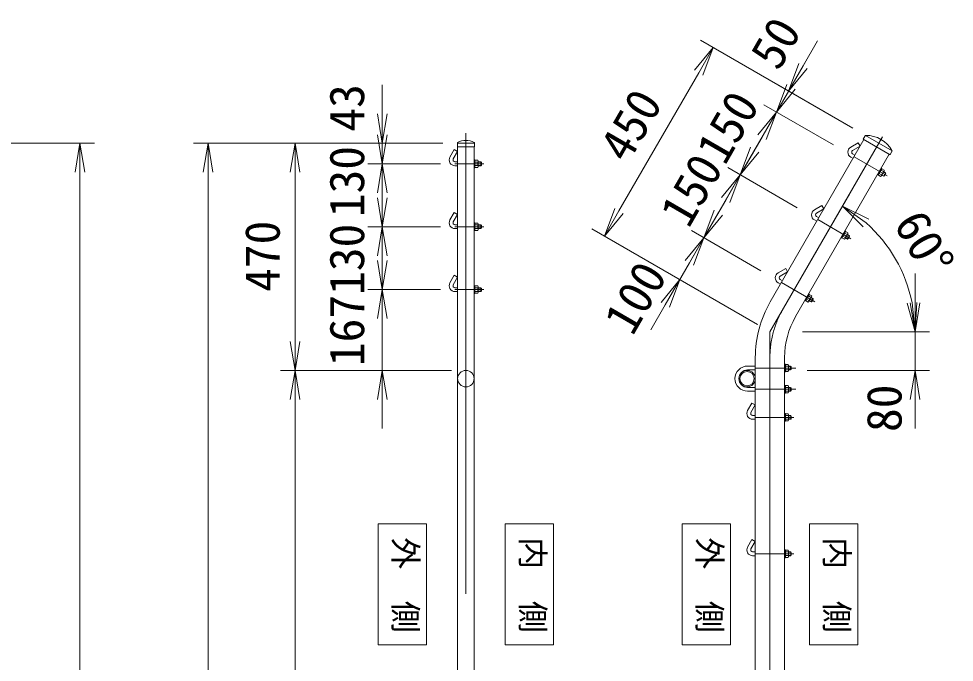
# Model space of a CAD drawing. Units: millimetres, scale not verified. Extents: x -6300 to 6300, y -4455 to 4455.
# Drawn here: x -2324 to -389, y 348 to 1678 of the extents above; entities that cross this region are included whole.
import ezdxf
from ezdxf.enums import TextEntityAlignment as Align

# ---------------------------------------------------------------- set-up
doc = ezdxf.new("R2010")
doc.units = ezdxf.units.MM
doc.header["$LTSCALE"] = 30
doc.linetypes.add('USER1', pattern=[50.8, 31.75, -6.35, 6.35, -6.35])
for name, color, linetype, lineweight in [('0-1_D-STR1', 1, 'Continuous', 18), ('0-2_D-STR3', 3, 'Continuous', 13), ('0-3_D-BMK', 2, 'USER1', 13), ('0-6_D-STR-TXT', 7, 'Continuous', 9), ('0-7_D-STR-DIM', 7, 'Continuous', 9), ('0-8_0', 7, 'Continuous', 9)]:
    doc.layers.add(name, color=color, linetype=linetype, lineweight=lineweight)
doc.styles.add('ＭＳ ゴシック', font='')
doc.styles.get('ＭＳ ゴシック').set_extended_font_data('MS Gothic')

# ---------------------------------------------------------------- blocks, each defined once
blk = doc.blocks.new('_Open')
at = {"layer": '0-8_0'}
blk.add_line((-30, 5), (0, 0), dxfattribs=at)
blk.add_lwpolyline([(-30, -5), (0, 0), (-30, 0)], dxfattribs=at)

msp = doc.modelspace()

# ---------------------------------------------------------------- linework, layer by layer
at = {"layer": '0-1_D-STR1'}
for p, q in [((-573.89, 1435.9), (-577.92, 1428.92)), ((-518.11, 1404.78), (-573.13, 1436.55)), ((-1416.79, 1421.28), (-1416.79, 1412.95)), ((-1416.79, 1420.95), (-1381.79, 1420.95)), ((-1416.79, 1412.95), (-1381.79, 1412.95)), ((-1416.29, -1002.05), (-1416.29, 1412.95)), ((-1382.29, -1002.05), (-1382.29, 1412.95)), ((-1381.79, 1421.28), (-1381.79, 1412.95)), ((-576.32, 1427.99), (-770.03, 1092.49)), ((-522.32, 1396.82), (-577.92, 1428.92)), ((-717.63, 1062.24), (-523.93, 1397.74)), ((-518.3, 1403.8), (-522.32, 1396.82))]:
    msp.add_line(p, q, dxfattribs=at)
msp.add_lwpolyline([(-800.87, 977.36), (-800.87, -1399.05), (-740.37, -1399.05), (-740.37, 977.36)], dxfattribs=at)
for centre, radius in [((-1399.29, 933.95), 17), ((-817.87, 933.95), 17), ((-817.87, 933.95), 14.7)]:
    msp.add_circle(centre, radius, dxfattribs=at)
for centre, radius, start, end in [((-572.6, 1435.15), 1.5, 90.85073, 150), ((-571.71, 1375.48), 61.17, 29.14927, 90.85073), ((-1415.79, 1421.28), 1, 122.29827, 180), ((-1399.29, 1390.73), 35.72, 61.52136, 118.47864), ((-1382.79, 1421.28), 1, 0, 57.70173), ((-519.59, 1404.55), 1.5, 330, 29.14927), ((-570.62, 977.36), 230.25, 150, 180), ((-570.62, 977.36), 169.75, 150, 180)]:
    msp.add_arc(centre, radius, start, end, dxfattribs=at)
at = {"layer": '0-2_D-STR3'}
for p, q in [((-588.03, 1421.58), (-603.61, 1412.58)), ((-584.03, 1414.65), (-599.61, 1405.65)), ((-584.03, 1414.65), (-588.03, 1421.58)), ((-1423.22, 1407.54), (-1432.22, 1391.95)), ((-1416.29, 1403.54), (-1425.29, 1387.95)), ((-1416.29, 1403.54), (-1423.22, 1407.54)), ((-599.61, 1398.72), (-594.82, 1395.95)), ((-1421.83, 1381.95), (-1416.29, 1381.95)), ((-1421.83, 1373.95), (-1416.29, 1373.95)), ((-1382.29, 1385.95), (-1380.69, 1385.95)), ((-1380.69, 1385.95), (-1380.69, 1369.95)), ((-1380.69, 1385.45), (-1380.69, 1370.45)), ((-1380.69, 1385.45), (-1374.89, 1385.45)), ((-1380.69, 1385.45), (-1380.69, 1370.45)), ((-1374.89, 1381.7), (-1380.69, 1381.7)), ((-1374.89, 1374.2), (-1380.69, 1374.2)), ((-1374.19, 1383.87), (-1374.19, 1372.31)), ((-1374.19, 1381.95), (-1368.03, 1381.95)), ((-1374.19, 1381.25), (-1367.33, 1381.25)), ((-1374.19, 1374.65), (-1367.33, 1374.65)), ((-1374.19, 1373.95), (-1368.03, 1373.95)), ((-1368.03, 1381.95), (-1368.03, 1373.95)), ((-1366.83, 1380.75), (-1368.03, 1381.95)), ((-1368.03, 1373.95), (-1366.83, 1375.15)), ((-1366.83, 1380.75), (-1366.83, 1375.15)), ((-1366.83, 1380.75), (-1366.83, 1375.15)), ((-603.61, 1391.79), (-598.82, 1389.02)), ((-1380.69, 1370.45), (-1374.89, 1370.45)), ((-539.04, 1368.37), (-547.04, 1354.51)), ((-539.29, 1367.93), (-546.79, 1354.94)), ((-546.79, 1354.94), (-541.77, 1352.04)), ((-539.89, 1355.29), (-544.92, 1358.19)), ((-536.14, 1361.78), (-541.17, 1364.68)), ((-540.43, 1369.17), (-539.04, 1368.37)), ((-534.45, 1363.31), (-540.23, 1353.3)), ((-539.41, 1354.72), (-535.37, 1352.39)), ((-539.29, 1367.93), (-534.27, 1365.03)), ((-539.06, 1355.33), (-534.42, 1352.65)), ((-535.76, 1361.04), (-531.12, 1358.36)), ((-535.41, 1361.65), (-531.37, 1359.32)), ((-531.37, 1359.32), (-535.37, 1352.39)), ((-530.93, 1357.68), (-533.73, 1352.83)), ((-530.93, 1357.68), (-533.73, 1352.83)), ((-530.93, 1357.68), (-531.37, 1359.32)), ((-535.37, 1352.39), (-533.73, 1352.83)), ((-1423.22, 1277.54), (-1432.22, 1261.95)), ((-1416.29, 1273.54), (-1423.22, 1277.54)), ((-663.03, 1291.67), (-678.61, 1282.67)), ((-659.03, 1284.74), (-674.61, 1275.74)), ((-659.03, 1284.74), (-663.03, 1291.67)), ((-1416.29, 1273.54), (-1425.29, 1257.95)), ((-678.61, 1261.89), (-673.82, 1259.12)), ((-674.61, 1268.82), (-669.82, 1266.05)), ((-1421.83, 1251.95), (-1416.29, 1251.95)), ((-1421.83, 1243.95), (-1416.29, 1243.95)), ((-1382.29, 1255.95), (-1380.69, 1255.95)), ((-1380.69, 1255.95), (-1380.69, 1239.95)), ((-1380.69, 1255.45), (-1380.69, 1240.45)), ((-1380.69, 1255.45), (-1374.89, 1255.45)), ((-1380.69, 1255.45), (-1380.69, 1240.45)), ((-1374.89, 1251.7), (-1380.69, 1251.7)), ((-1374.89, 1244.2), (-1380.69, 1244.2)), ((-1380.69, 1240.45), (-1374.89, 1240.45)), ((-1374.19, 1253.87), (-1374.19, 1242.31)), ((-1374.19, 1251.95), (-1368.03, 1251.95)), ((-1374.19, 1251.25), (-1367.33, 1251.25)), ((-1374.19, 1244.65), (-1367.33, 1244.65)), ((-1374.19, 1243.95), (-1368.03, 1243.95)), ((-1368.03, 1251.95), (-1368.03, 1243.95)), ((-1366.83, 1250.75), (-1368.03, 1251.95)), ((-1368.03, 1243.95), (-1366.83, 1245.15)), ((-1366.83, 1250.75), (-1366.83, 1245.15)), ((-1366.83, 1250.75), (-1366.83, 1245.15)), ((-614.04, 1238.46), (-622.04, 1224.6)), ((-614.29, 1238.03), (-621.79, 1225.04)), ((-615.43, 1239.26), (-614.04, 1238.46)), ((-614.29, 1238.03), (-609.27, 1235.13)), ((-621.79, 1225.04), (-616.77, 1222.14)), ((-614.89, 1225.39), (-619.92, 1228.29)), ((-611.14, 1231.88), (-616.17, 1234.78)), ((-609.45, 1233.41), (-615.23, 1223.39)), ((-614.41, 1224.82), (-610.37, 1222.49)), ((-614.06, 1225.43), (-609.42, 1222.74)), ((-610.76, 1231.14), (-606.12, 1228.46)), ((-610.41, 1231.75), (-606.37, 1229.42)), ((-606.37, 1229.42), (-610.37, 1222.49)), ((-610.37, 1222.49), (-608.73, 1222.93)), ((-605.93, 1227.78), (-608.73, 1222.93)), ((-605.93, 1227.78), (-608.73, 1222.93)), ((-605.93, 1227.78), (-606.37, 1229.42)), ((-738.03, 1161.77), (-753.61, 1152.77)), ((-734.03, 1154.84), (-738.03, 1161.77)), ((-1423.22, 1147.54), (-1432.22, 1131.95)), ((-1416.29, 1143.54), (-1425.29, 1127.95)), ((-1416.29, 1143.54), (-1423.22, 1147.54)), ((-734.03, 1154.84), (-749.61, 1145.84)), ((-1421.83, 1121.95), (-1416.29, 1121.95)), ((-1382.29, 1125.95), (-1380.69, 1125.95)), ((-1380.69, 1125.95), (-1380.69, 1109.95)), ((-1380.69, 1125.45), (-1380.69, 1110.45)), ((-1380.69, 1125.45), (-1374.89, 1125.45)), ((-1380.69, 1125.45), (-1380.69, 1110.45)), ((-1374.19, 1123.87), (-1374.19, 1112.31)), ((-1374.19, 1121.95), (-1368.03, 1121.95)), ((-1368.03, 1121.95), (-1368.03, 1113.95)), ((-1366.83, 1120.75), (-1368.03, 1121.95)), ((-753.61, 1131.98), (-748.82, 1129.22)), ((-749.61, 1138.91), (-744.82, 1136.14)), ((-1421.83, 1113.95), (-1416.29, 1113.95)), ((-1374.89, 1121.7), (-1380.69, 1121.7)), ((-1374.89, 1114.2), (-1380.69, 1114.2)), ((-1380.69, 1110.45), (-1374.89, 1110.45)), ((-1374.19, 1121.25), (-1367.33, 1121.25)), ((-1374.19, 1114.65), (-1367.33, 1114.65)), ((-1374.19, 1113.95), (-1368.03, 1113.95)), ((-1368.03, 1113.95), (-1366.83, 1115.15)), ((-1366.83, 1120.75), (-1366.83, 1115.15)), ((-1366.83, 1120.75), (-1366.83, 1115.15)), ((-689.04, 1108.56), (-697.04, 1094.7)), ((-689.29, 1108.12), (-696.79, 1095.13)), ((-686.14, 1101.98), (-691.17, 1104.88)), ((-690.43, 1109.36), (-689.04, 1108.56)), ((-684.45, 1103.51), (-690.23, 1093.49)), ((-689.29, 1108.12), (-684.27, 1105.22)), ((-696.79, 1095.13), (-691.77, 1092.23)), ((-689.89, 1095.48), (-694.92, 1098.38)), ((-689.41, 1094.92), (-685.37, 1092.58)), ((-689.06, 1095.52), (-684.42, 1092.84)), ((-685.76, 1101.24), (-681.12, 1098.56)), ((-685.41, 1101.84), (-681.37, 1099.51)), ((-681.37, 1099.51), (-685.37, 1092.58)), ((-685.37, 1092.58), (-683.73, 1093.02)), ((-680.93, 1097.87), (-683.73, 1093.02)), ((-680.93, 1097.87), (-683.73, 1093.02)), ((-680.93, 1097.87), (-681.37, 1099.51)), ((-816.87, 959.95), (-800.87, 959.95)), ((-816.87, 951.95), (-800.87, 951.95)), ((-740.37, 963.95), (-738.77, 963.95)), ((-738.77, 963.95), (-738.77, 947.95)), ((-738.77, 963.45), (-732.97, 963.45)), ((-738.77, 963.45), (-738.77, 948.45)), ((-732.97, 959.7), (-738.77, 959.7)), ((-732.97, 952.2), (-738.77, 952.2)), ((-738.77, 948.45), (-732.97, 948.45)), ((-732.27, 961.87), (-732.27, 950.31)), ((-732.27, 959.95), (-728.07, 959.95)), ((-732.27, 959.25), (-727.37, 959.25)), ((-732.27, 952.65), (-727.37, 952.65)), ((-732.27, 951.95), (-728.07, 951.95)), ((-728.07, 951.95), (-726.87, 953.15)), ((-726.87, 958.75), (-726.87, 953.15)), ((-816.87, 915.95), (-800.87, 915.95)), ((-740.37, 919.95), (-738.77, 919.95)), ((-738.77, 919.95), (-738.77, 903.95)), ((-732.97, 915.7), (-738.77, 915.7)), ((-732.27, 906.03), (-732.27, 917.6)), ((-732.27, 915.95), (-728.07, 915.95)), ((-732.27, 915.25), (-727.37, 915.25)), ((-726.87, 914.75), (-728.07, 915.95)), ((-728.07, 915.95), (-728.07, 907.95)), ((-728.07, 907.95), (-726.87, 909.15)), ((-726.87, 914.75), (-726.87, 909.15)), ((-816.87, 907.95), (-800.87, 907.95)), ((-732.97, 908.2), (-738.77, 908.2)), ((-738.77, 904.45), (-732.97, 904.45)), ((-732.27, 908.65), (-727.37, 908.65)), ((-732.27, 907.95), (-728.07, 907.95)), ((-807.8, 883.54), (-816.8, 867.95)), ((-800.87, 879.54), (-809.87, 863.95)), ((-800.87, 879.54), (-807.8, 883.54)), ((-806.41, 857.95), (-800.87, 857.95)), ((-740.37, 861.95), (-738.77, 861.95)), ((-738.77, 861.95), (-738.77, 845.95)), ((-738.77, 861.45), (-738.77, 846.45)), ((-738.77, 861.45), (-732.97, 861.45)), ((-732.97, 857.7), (-738.77, 857.7)), ((-732.27, 859.87), (-732.27, 848.31)), ((-732.27, 857.95), (-727.61, 857.95)), ((-732.27, 857.25), (-726.91, 857.25)), ((-727.61, 857.95), (-727.61, 849.95)), ((-726.41, 856.75), (-727.61, 857.95)), ((-727.61, 849.95), (-726.41, 851.15)), ((-726.41, 856.75), (-726.41, 851.15)), ((-726.41, 856.75), (-726.41, 851.15)), ((-806.41, 849.95), (-800.87, 849.95)), ((-732.97, 850.2), (-738.77, 850.2)), ((-738.77, 846.45), (-732.97, 846.45)), ((-732.27, 850.65), (-726.91, 850.65)), ((-732.27, 849.95), (-727.61, 849.95)), ((-807.8, 601.54), (-816.8, 585.95)), ((-800.87, 597.54), (-807.8, 601.54)), ((-800.87, 597.54), (-809.87, 581.95)), ((-806.41, 575.95), (-800.87, 575.95)), ((-806.41, 567.95), (-800.87, 567.95)), ((-740.37, 579.95), (-738.77, 579.95)), ((-738.77, 579.95), (-738.77, 563.95)), ((-738.77, 579.45), (-738.77, 564.45)), ((-738.77, 579.45), (-732.97, 579.45)), ((-732.97, 575.7), (-738.77, 575.7)), ((-732.97, 568.2), (-738.77, 568.2)), ((-738.77, 564.45), (-732.97, 564.45)), ((-732.27, 577.87), (-732.27, 566.31)), ((-732.27, 575.95), (-727.61, 575.95)), ((-732.27, 575.25), (-726.91, 575.25)), ((-732.27, 568.65), (-726.91, 568.65)), ((-732.27, 567.95), (-727.61, 567.95)), ((-727.61, 575.95), (-727.61, 567.95)), ((-726.41, 574.75), (-727.61, 575.95)), ((-727.61, 567.95), (-726.41, 569.15)), ((-726.41, 574.75), (-726.41, 569.15)), ((-726.41, 574.75), (-726.41, 569.15))]:
    msp.add_line(p, q, dxfattribs=at)
for points in [[(-1382.29, 1385.95), (-1382.29, 1369.95), (-1380.69, 1369.95)], [(-540.43, 1369.17), (-548.43, 1355.31), (-547.04, 1354.51)], [(-1382.29, 1255.95), (-1382.29, 1239.95), (-1380.69, 1239.95)], [(-615.43, 1239.26), (-623.43, 1225.4), (-622.04, 1224.6)], [(-1382.29, 1125.95), (-1382.29, 1109.95), (-1380.69, 1109.95)], [(-690.43, 1109.36), (-698.43, 1095.5), (-697.04, 1094.7)], [(-740.37, 963.95), (-740.37, 947.95), (-738.77, 947.95)], [(-726.87, 958.75), (-728.07, 959.95), (-728.07, 951.95)], [(-740.37, 919.95), (-740.37, 903.95), (-738.77, 903.95)], [(-738.77, 904.45), (-738.77, 919.45), (-732.97, 919.45)], [(-740.37, 861.95), (-740.37, 845.95), (-738.77, 845.95)], [(-740.37, 579.95), (-740.37, 563.95), (-738.77, 563.95)]]:
    msp.add_lwpolyline(points, dxfattribs=at)
for centre, radius, start, end in [((-597.61, 1402.18), 12, 120, 240), ((-597.61, 1402.18), 4, 120, 240), ((-1421.83, 1385.95), 12, 150, 270), ((-1421.83, 1385.95), 4, 150, 270), ((-1384.59, 1377.95), 10.39, 338.85295, 21.14705), ((-1376.99, 1383.58), 2.81, 318.21899, 41.78101), ((-1377.05, 1372.33), 2.86, 319.0514, 40.9486), ((-542.7, 1354.75), 2.86, 289.0514, 10.9486), ((-546.41, 1363.38), 10.39, 308.85295, 351.14705), ((-537.02, 1364.46), 2.81, 288.21899, 11.78101), ((-672.61, 1272.28), 12, 120, 240), ((-1421.83, 1255.95), 12, 150, 270), ((-1421.83, 1255.95), 4, 150, 270), ((-672.61, 1272.28), 4, 120, 240), ((-1384.59, 1247.95), 10.39, 338.85295, 21.14705), ((-1376.99, 1253.58), 2.81, 318.21899, 41.78101), ((-1377.05, 1242.33), 2.86, 319.0514, 40.9486), ((-617.7, 1224.84), 2.86, 289.0514, 10.9486), ((-621.41, 1233.48), 10.39, 308.85295, 351.14705), ((-612.02, 1234.55), 2.81, 288.21899, 11.78101), ((-747.61, 1142.38), 12, 120, 240), ((-747.61, 1142.38), 4, 120, 240), ((-1421.83, 1125.95), 12, 150, 270), ((-1421.83, 1125.95), 4, 150, 270), ((-1376.99, 1123.58), 2.81, 318.21899, 41.78101), ((-1384.59, 1117.95), 10.39, 338.85295, 21.14705), ((-1377.05, 1112.33), 2.86, 319.0514, 40.9486), ((-687.02, 1104.65), 2.81, 288.21899, 11.78101), ((-692.7, 1094.94), 2.86, 289.0514, 10.9486), ((-696.41, 1103.58), 10.39, 308.85295, 351.14705), ((-816.87, 933.95), 26, 90, 270), ((-816.87, 933.95), 18, 90, 270), ((-742.67, 955.95), 10.39, 338.85295, 21.14705), ((-735.07, 961.58), 2.81, 318.21899, 41.78101), ((-735.13, 950.33), 2.86, 319.0514, 40.9486), ((-742.67, 911.95), 10.39, 338.85295, 21.14705), ((-735.13, 917.58), 2.86, 319.0514, 40.9486), ((-735.07, 906.33), 2.81, 318.21899, 41.78101), ((-806.41, 861.95), 12, 150, 270), ((-806.41, 861.95), 4, 150, 270), ((-742.67, 853.95), 10.39, 338.85295, 21.14705), ((-735.07, 859.58), 2.81, 318.21899, 41.78101), ((-735.13, 848.33), 2.86, 319.0514, 40.9486), ((-806.41, 579.95), 12, 150, 270), ((-806.41, 579.95), 4, 150, 270), ((-742.67, 571.95), 10.39, 338.85295, 21.14705), ((-735.07, 577.58), 2.81, 318.21899, 41.78101), ((-735.13, 566.33), 2.86, 319.0514, 40.9486)]:
    msp.add_arc(centre, radius, start, end, dxfattribs=at)
at = {"layer": '0-3_D-BMK'}
for p, q in [((-1399.29, 1441.45), (-1399.29, -1034.05)), ((-1421.83, 1377.95), (-1361.94, 1377.95)), ((-596.82, 1392.49), (-528.1, 1352.81)), ((-671.82, 1262.58), (-603.1, 1222.91)), ((-1421.83, 1247.95), (-1361.94, 1247.95)), ((-746.82, 1132.68), (-678.1, 1093)), ((-1421.83, 1117.95), (-1361.94, 1117.95)), ((-800.87, 955.95), (-717.28, 955.95)), ((-800.87, 911.95), (-717.28, 911.95)), ((-800.87, 853.95), (-721.52, 853.95)), ((-800.87, 571.95), (-721.52, 571.95))]:
    msp.add_line(p, q, dxfattribs=at)
msp.add_lwpolyline([(-770.62, -1414.05), (-770.62, 1030.95), (-538.12, 1433.65)], dxfattribs=at)
msp.add_arc((-570.62, 977.36), 200, 150, 180, dxfattribs=at)
at = {"layer": '0-6_D-STR-TXT'}
for points in [[(-1580.8, 383.54), (-1480.8, 383.54), (-1480.8, 633.54), (-1580.8, 633.54)], [(-1217.78, 383.54), (-1317.78, 383.54), (-1317.78, 633.54), (-1217.78, 633.54)], [(-952.14, 383.54), (-852.14, 383.54), (-852.14, 633.54), (-952.14, 633.54)], [(-589.11, 383.54), (-689.11, 383.54), (-689.11, 633.54), (-589.11, 633.54)]]:
    msp.add_lwpolyline(points, close=True, dxfattribs=at)
at = {"layer": '0-7_D-STR-DIM'}
for p, q in [((-599.11, 1451.55), (-913.9, 1633.29)), ((-702.04, 1580.25), (-672.04, 1632.21)), ((-727.04, 1536.95), (-697.04, 1588.91)), ((-1082.92, 1280.54), (-917.92, 1566.33)), ((-1572.25, 1480.95), (-1572.25, 1540.95)), ((-599.11, 1451.55), (-758.02, 1543.29)), ((-757.04, 1484.99), (-732.04, 1528.29)), ((-1572.25, 1437.95), (-1572.25, 1497.95)), ((-639.13, 1416.91), (-783.02, 1499.99)), ((-639.13, 1416.91), (-783.02, 1499.99)), ((-832.04, 1355.08), (-757.04, 1484.99)), ((-802.04, 1407.04), (-772.04, 1459.01)), ((-787.04, 1433.03), (-817.04, 1381.06)), ((-2877.24, 1420.95), (-2167.24, 1420.95)), ((-1446.79, 1420.95), (-1962.25, 1420.95)), ((-1446.79, 1420.95), (-1782.25, 1420.95)), ((-1446.79, 1420.95), (-1602.25, 1420.95)), ((-1572.25, 1420.95), (-1572.25, 1377.95)), ((-1451.83, 1377.95), (-1602.25, 1377.95)), ((-1451.83, 1377.95), (-1602.25, 1377.95)), ((-1572.25, 1377.95), (-1572.25, 1247.95)), ((-2197.24, -989.05), (-2197.24, 1360.95)), ((-1932.25, 1360.95), (-1932.25, -959.05)), ((-1752.25, 1010.95), (-1752.25, 1360.95)), ((-1572.25, 1307.95), (-1572.25, 1367.95)), ((-907.04, 1225.18), (-832.04, 1355.08)), ((-714.13, 1287.01), (-858.02, 1370.08)), ((-714.13, 1287.01), (-858.02, 1370.08)), ((-1572.25, 1317.95), (-1572.25, 1257.95)), ((-877.04, 1277.14), (-847.04, 1329.1)), ((-686.23, 1177.13), (-605.62, 1316.74)), ((-862.04, 1303.12), (-892.04, 1251.16)), ((-1451.83, 1247.95), (-1602.25, 1247.95)), ((-1451.83, 1247.95), (-1602.25, 1247.95)), ((-1572.25, 1247.95), (-1572.25, 1117.95)), ((-796.6, 1045.95), (-1138.9, 1243.58)), ((-789.13, 1157.11), (-933.02, 1240.18)), ((-789.13, 1157.11), (-933.02, 1240.18)), ((-1572.25, 1177.95), (-1572.25, 1237.95)), ((-957.04, 1138.58), (-907.04, 1225.18)), ((-1572.25, 1187.95), (-1572.25, 1127.95)), ((-937.04, 1173.22), (-967.04, 1121.26)), ((-796.6, 1045.95), (-983.02, 1153.58)), ((-470.62, 1090.95), (-470.62, 1150.95)), ((-1451.83, 1117.95), (-1602.25, 1117.95)), ((-1451.83, 1117.95), (-1602.25, 1117.95)), ((-1572.25, 1117.95), (-1572.25, 950.95)), ((-987.04, 1086.62), (-1017.04, 1034.65)), ((-1572.25, 1057.95), (-1572.25, 997.95)), ((-703.43, 1030.95), (-440.62, 1030.95)), ((-486.94, 1030.95), (-440.62, 1030.95)), ((-470.62, 950.95), (-470.62, 1030.95)), ((-1429.29, 950.95), (-1782.25, 950.95)), ((-1429.29, 950.95), (-1782.25, 950.95)), ((-1429.29, 950.95), (-1602.25, 950.95)), ((-693.37, 950.95), (-440.62, 950.95)), ((-1752.25, -959.05), (-1752.25, 890.95)), ((-1572.25, 890.95), (-1572.25, 830.95)), ((-470.62, 890.95), (-470.62, 830.95))]:
    msp.add_line(p, q, dxfattribs=at)
msp.add_arc((-770.62, 1030.95), 300, 11.47834, 48.52166, dxfattribs=at)

# ---------------------------------------------------------------- block references
at = {"layer": '0-7_D-STR-DIM', "xscale": 2, "yscale": 2}
for p, rotation in [((-887.92, 1618.29), 60), ((-732.04, 1528.29), 240), ((-757.04, 1484.99), 240), ((-757.04, 1484.99), 60), ((-1572.25, 1420.95), 270), ((-1572.25, 1377.95), 270), ((-2197.24, 1420.95), 90), ((-1932.25, 1420.95), 90), ((-1752.25, 1420.95), 90), ((-832.04, 1355.08), 240), ((-1572.25, 1377.95), 90), ((-832.04, 1355.08), 60), ((-1572.25, 1247.95), 270), ((-620.62, 1290.76), 144.26083), ((-1112.92, 1228.58), 240), ((-907.04, 1225.18), 240), ((-1572.25, 1247.95), 90), ((-907.04, 1225.18), 60), ((-1572.25, 1117.95), 270), ((-957.04, 1138.58), 60), ((-1572.25, 1117.95), 90), ((-470.62, 1030.95), 275.73917), ((-470.62, 1030.95), 270), ((-1752.25, 950.95), 270), ((-1752.25, 950.95), 90), ((-1572.25, 950.95), 90), ((-470.62, 950.95), 90)]:
    msp.add_blockref('_Open', p, dxfattribs=dict(at, rotation=rotation))

# ---------------------------------------------------------------- texts
at = {"layer": '0-6_D-STR-TXT', "style": 'ＭＳ ゴシック'}
for s, p in [('外\u3000側', (-1562.65, 606.01)), ('外\u3000側', (-933.98, 606.01)), ('内\u3000側', (-1299.49, 606.01)), ('内\u3000側', (-670.83, 606.01))]:
    msp.add_text(s, height=48.17, rotation=270, dxfattribs=at).set_placement(p, align=Align.BOTTOM_LEFT)
at = {"layer": '0-7_D-STR-DIM', "style": 'ＭＳ ゴシック'}
for s, rotation, p in [('50', 60, (-733.93, 1556.66)), ('43', 90, (-1587.87, 1444.48)), ('450', 60, (-1045.56, 1365.49)), ('150', 60, (-845.19, 1361.55)), ('130', 90, (-1587.87, 1267.62)), ('150', 60, (-920.19, 1231.65)), ('60°', 300, (-535.09, 1243.24)), ('470', 90, (-1762.38, 1113.2)), ('130', 90, (-1587.87, 1106.98)), ('100', 60, (-1036.03, 1009.23)), ('167', 90, (-1587.87, 959.83)), ('80', 90, (-476.83, 823.65))]:
    msp.add_text(s, height=72.14, rotation=rotation, dxfattribs=at).set_placement(p, align=Align.BOTTOM_LEFT)

doc.saveas('drawing.dxf')
